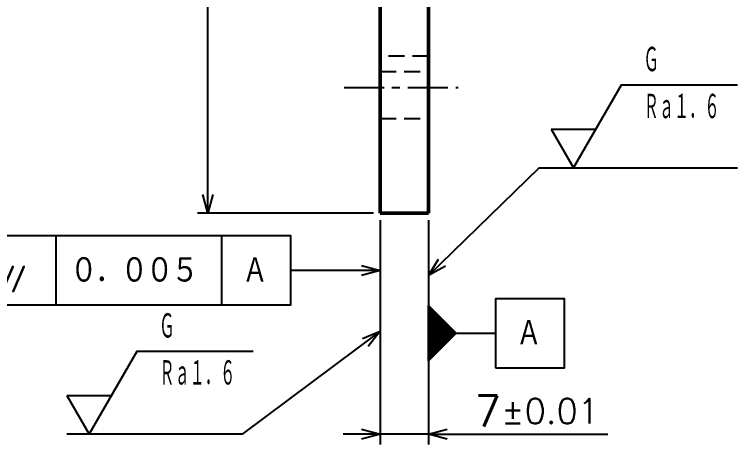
# Model space of a CAD drawing. Header units: millimetres. Extents: x -148 to 272, y -162 to 135.
# Drawn here: x 77 to 181.8, y -71.5 to -9.2 of the extents above; entities that cross this region are included whole.
import ezdxf

# ---------------------------------------------------------------- set-up
doc = ezdxf.new("R2010")
doc.units = ezdxf.units.MM
doc.header["$LTSCALE"] = 0.18229
doc.linetypes.add('CENTER', pattern=[50.8, 31.75, -6.35, 6.35, -6.35])
doc.linetypes.add('DASHED', pattern=[19.05, 12.7, -6.35])
doc.layers.add('NoLayerName_001', color=7, linetype='Continuous')
doc.styles.get("Standard").update_dxf_attribs({"font": 'txt', "bigfont": 'extfont2'})
doc.dimstyles.get("Standard").update_dxf_attribs({"dimtxt": 2.5, "dimasz": 2.5, "dimexe": 1.25, "dimexo": 0.625, "dimtad": 1, "dimzin": 0, "dimdsep": 46, "dimtxsty": 'Standard', "dimcen": 2.5, "dimadec": 0, "dimazin": 0, "dimtfac": 0.75, "dimtmove": 0, "dimatfit": 3, "dimfxl": 1, "dimarcsym": 0})

# ---------------------------------------------------------------- blocks, each defined once
blk = doc.blocks.new('_OPEN30')
at = {"color": 0, "linetype": 'ByBlock', "lineweight": -2}
for p, q in [((-1, 0.267949), (0, 0)), ((0, 0), (-1, -0.267949)), ((0, 0), (-1, 0))]:
    blk.add_line(p, q, dxfattribs=at)
blk = doc.blocks.new('*D13')
at = {"layer": 'Defpoints', "color": 0}
for p in [(105, 38), (130, 38), (130, -38)]:
    blk.add_point(p, dxfattribs=at)
at = {"layer": 'NoLayerName_001', "color": 0, "linetype": 'Continuous', "lineweight": 25}
for p, q in [((129, 38), (103.5, 38)), ((105, -35.3), (105, 35.3)), ((129, -38), (103.5, -38))]:
    blk.add_line(p, q, dxfattribs=at)
at = {"layer": 'NoLayerName_001', "color": 0, "lineweight": 25, "xscale": 2.7, "yscale": 2.7, "zscale": 2.7}
for p, rotation in [((105, 38), 90), ((105, -38), 270)]:
    blk.add_blockref('_OPEN30', p, dxfattribs=dict(at, rotation=rotation))
at = {"layer": 'NoLayerName_001', "color": 0, "lineweight": 25, "insert": (101.75, 0), "char_height": 4.5, "attachment_point": 5, "rotation": 90}
blk.add_mtext('%%c76', dxfattribs=at)
blk = doc.blocks.new('DIM_0004')
at = {"layer": 'NoLayerName_001', "color": 2, "linetype": 'Continuous', "lineweight": 25}
blk.add_line((10, 0), (10, 10), dxfattribs=at)
blk.add_lwpolyline([(0, 0), (34, 0), (34, 10), (0, 10)], close=True, dxfattribs=at)
for points in [[(34, 0), (44, 0), (44, 10), (34, 10)], [(54.27, 5.72), (56.97, 5), (54.27, 4.28)], [(56.97, 5), (44, 5)]]:
    blk.add_lwpolyline(points, dxfattribs=at)
at = {"layer": 'NoLayerName_001', "color": 2, "linetype": 'Continuous', "lineweight": 25, "attachment_point": 7, "line_spacing_factor": 0.6}
for s, insert, char_height, width in [('\\A1;\\W0.912871;\\T0.912871;０．００５', (12, 3), 4, 23.2782), ('\\A1;\\W0.833333;Ａ', (37, 3), 4, 4.25), ('\\A1;\\W0.833333;{\\fgdt;\\H0.6x;\\W1.0;f}', (1.8, 1.8), 6.4, 6.8)]:
    blk.add_mtext(s, dxfattribs=dict(at, insert=insert, char_height=char_height, width=width))
blk = doc.blocks.new('*D15')
at = {"layer": 'Defpoints', "color": 0}
for p in [(130, -38), (137, -38), (130, -70)]:
    blk.add_point(p, dxfattribs=at)
at = {"layer": 'NoLayerName_001', "color": 0, "linetype": 'Continuous', "lineweight": 25}
for p, q in [((130, -39), (130, -71.5)), ((137, -39), (137, -71.5)), ((127.3, -70), (124.6, -70)), ((137, -70), (130, -70)), ((137, -70), (162.96, -70)), ((139.7, -70), (142.4, -70))]:
    blk.add_line(p, q, dxfattribs=at)
at = {"layer": 'NoLayerName_001', "color": 0, "lineweight": 25, "xscale": 2.7, "yscale": 2.7, "zscale": 2.7}
blk.add_blockref('_OPEN30', (130, -70), dxfattribs=at)
at = {"layer": 'NoLayerName_001', "color": 0, "lineweight": 25, "xscale": 2.7, "yscale": 2.7, "zscale": 2.7, "rotation": 180}
blk.add_blockref('_OPEN30', (137, -70), dxfattribs=at)
at = {"layer": 'NoLayerName_001', "color": 0, "lineweight": 25, "insert": (152.68, -66.66), "char_height": 4.5, "attachment_point": 5}
blk.add_mtext('\\A1;7{\\H3.600000;%%p0.01}', dxfattribs=at)
blk = doc.blocks.new('DIM_0001')
at = {"layer": 'NoLayerName_001', "color": 2, "linetype": 'Continuous', "lineweight": 25}
blk.add_line((0, 5.6), (6.47, 5.6), dxfattribs=at)
for points in [[(45.39, 14.9), (25.39, 0), (0, 0)], [(42.8, 13.87), (45.39, 14.9), (43.66, 12.7)], [(0, 5.6), (3.23, 0), (10.16, 12), (26.99, 12)]]:
    blk.add_lwpolyline(points, dxfattribs=at)
at = {"layer": 'NoLayerName_001', "color": 2, "linetype": 'Continuous', "lineweight": 25, "width": 0.5}
for s, p in [('Ｇ', (13.39, 13.6)), ('Ｒａ１．６', (13.39, 6.8))]:
    blk.add_text(s, height=4, dxfattribs=at).set_placement(p)
blk = doc.blocks.new('DIM_0002')
at = {"layer": 'NoLayerName_001', "color": 2, "linetype": 'Continuous', "lineweight": 25}
blk.add_line((17.77, 21.21), (24.23, 21.21), dxfattribs=at)
for points in [[(17.77, 21.21), (21, 15.61), (27.93, 27.61), (44.76, 27.61)], [(0, 0), (16, 15.61), (44.76, 15.61)], [(2.44, 1.37), (0, 0), (1.43, 2.4)]]:
    blk.add_lwpolyline(points, dxfattribs=at)
at = {"layer": 'NoLayerName_001', "color": 2, "linetype": 'Continuous', "lineweight": 25, "width": 0.5}
for s, p in [('Ｇ', (31.16, 29.21)), ('Ｒａ１．６', (31.16, 22.41))]:
    blk.add_text(s, height=4, dxfattribs=at).set_placement(p)
blk = doc.blocks.new('DIM_0003')
at = {"layer": 'NoLayerName_001', "color": 2, "linetype": 'Continuous', "lineweight": 25}
for p, q in [((0.2, 8.8), (0, 8.8)), ((0.4, 8.6), (0, 8.6)), ((0.6, 8.4), (0, 8.4)), ((0.8, 8.2), (0, 8.2)), ((1, 8), (0, 8)), ((1.2, 7.8), (0, 7.8)), ((1.4, 7.6), (0, 7.6)), ((1.6, 7.4), (0, 7.4)), ((1.8, 7.2), (0, 7.2)), ((2, 7), (0, 7)), ((2.2, 6.8), (0, 6.8)), ((2.4, 6.6), (0, 6.6)), ((2.6, 6.4), (0, 6.4)), ((2.8, 6.2), (0, 6.2)), ((3, 6), (0, 6)), ((3.2, 5.8), (0, 5.8)), ((3.4, 5.6), (0, 5.6)), ((3.6, 5.4), (0, 5.4)), ((3.8, 5.2), (0, 5.2)), ((4, 5), (0, 5)), ((3.8, 4.8), (0, 4.8)), ((3.6, 4.6), (0, 4.6)), ((3.4, 4.4), (0, 4.4)), ((3.2, 4.2), (0, 4.2)), ((3, 4), (0, 4)), ((2.8, 3.8), (0, 3.8)), ((2.6, 3.6), (0, 3.6)), ((2.4, 3.4), (0, 3.4)), ((2.2, 3.2), (0, 3.2)), ((2, 3), (0, 3)), ((1.8, 2.8), (0, 2.8)), ((1.6, 2.6), (0, 2.6)), ((1.4, 2.4), (0, 2.4)), ((1.2, 2.2), (0, 2.2)), ((1, 2), (0, 2)), ((0.8, 1.8), (0, 1.8)), ((0.6, 1.6), (0, 1.6)), ((0.4, 1.4), (0, 1.4)), ((0.2, 1.2), (0, 1.2))]:
    blk.add_line(p, q, dxfattribs=at)
for points in [[(9.7, 0), (19.7, 0), (19.7, 10), (9.7, 10)], [(0, 9), (4, 5), (0, 1)]]:
    blk.add_lwpolyline(points, close=True, dxfattribs=at)
blk.add_lwpolyline([(4, 5), (9.7, 5)], dxfattribs=at)
at = {"layer": 'NoLayerName_001', "color": 2, "linetype": 'Continuous', "lineweight": 25, "width": 0.833333}
blk.add_text('Ａ', height=4, dxfattribs=at).set_placement((12.7, 3))

msp = doc.modelspace()

# ---------------------------------------------------------------- linework, layer by layer
at = {"layer": 'NoLayerName_001', "color": 7, "linetype": 'Continuous', "lineweight": 50}
for p, q in [((130, 38), (130, -38)), ((137, 38), (137, -38)), ((130, -38), (137, -38))]:
    msp.add_line(p, q, dxfattribs=at)
at = {"layer": 'NoLayerName_001', "color": 7, "linetype": 'DASHED', "lineweight": 25}
for p, q in [((137, -15.299), (130, -15.299)), ((130, -17.5), (137, -17.5)), ((130, -24.299), (137, -24.299))]:
    msp.add_line(p, q, dxfattribs=at)
at = {"layer": 'NoLayerName_001', "color": 8, "linetype": 'CENTER', "lineweight": 25}
msp.add_line((124.7535, -19.799), (141.2919, -19.799), dxfattribs=at)

# ---------------------------------------------------------------- block references
at = {"layer": 'NoLayerName_001', "color": 2, "linetype": 'Continuous', "lineweight": 25}
for name, p in [('DIM_0002', (137, -47.0482)), ('DIM_0004', (73.0301, -51.2945)), ('DIM_0003', (137, -60.3941)), ('DIM_0001', (84.6055, -70))]:
    msp.add_blockref(name, p, dxfattribs=at)

# ---------------------------------------------------------------- dimensions: what is measured, and where the dimension line sits
for base, p1, p2, angle, override, picture, middle in [((105, 38), (130, -38), (130, 38), 90, {"dimtxt": 4.5, "dimasz": 2.7, "dimexe": 1.5, "dimexo": 1, "dimgap": 1, "dimdec": 3, "dimzin": 8, "dimpost": '%%c<>', "dimblk": 'OPEN30', "dimclrd": 0, "dimclre": 0, "dimclrt": 0, "dimtp": 0, "dimtm": 0, "dimlwd": 25, "dimlwe": 25}, '*D13', (105, 0)), ((130, -70), (137, -38), (130, -38), 180, {"dimtxt": 4.5, "dimasz": 2.7, "dimexe": 1.5, "dimexo": 1, "dimgap": 1, "dimdec": 3, "dimzin": 8, "dimblk": 'OPEN30', "dimclrd": 0, "dimclre": 0, "dimclrt": 0, "dimtol": 1, "dimtp": 0.01, "dimtm": 0.01, "dimtfac": 0.8, "dimtolj": 1, "dimlwd": 25, "dimlwe": 25}, '*D15', (152.6786, -70))]:
    dim = msp.add_linear_dim(base=base, p1=p1, p2=p2, angle=angle, dimstyle='Standard', override=override, dxfattribs=at)
    dim.commit()
    dim.dimension.update_dxf_attribs({"geometry": picture, "text_midpoint": middle, "dimtype": 160})

doc.saveas('drawing.dxf')
